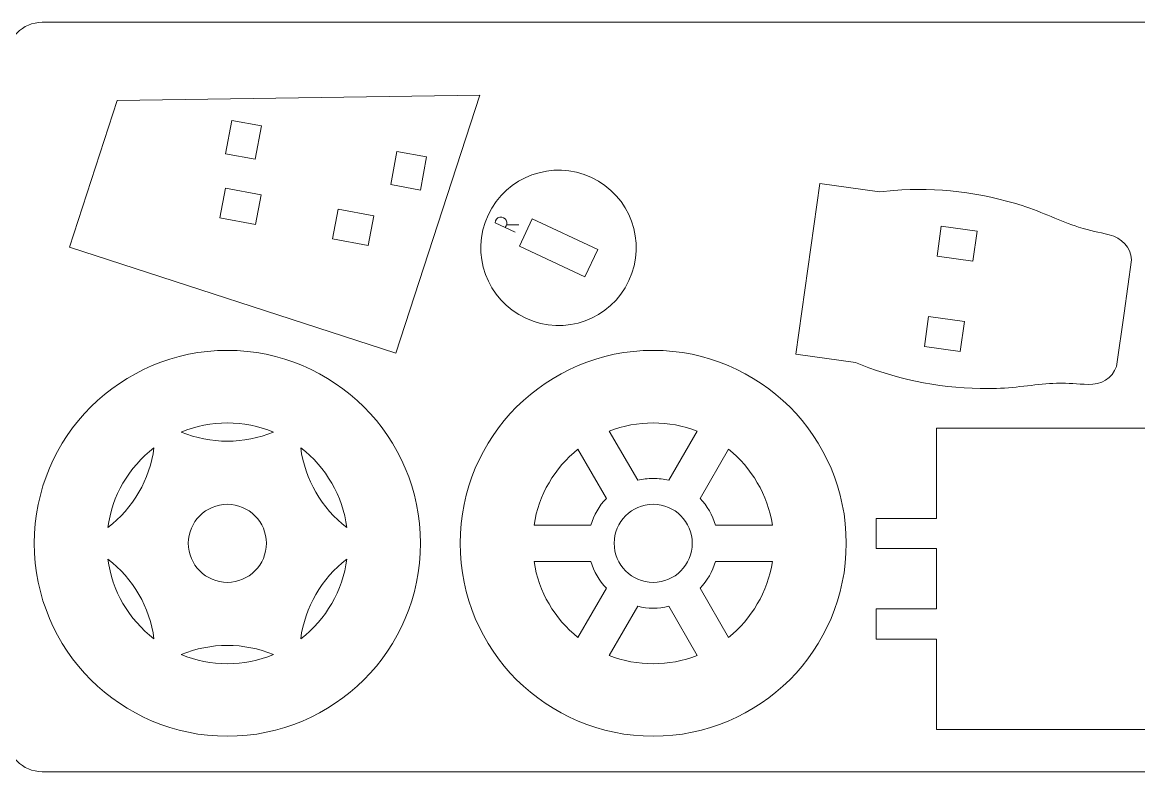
# Model space of a CAD drawing. Header units: centimetres. Extents: x -49.5 to 49.5, y -14.6 to 14.6.
# Drawn here: x 7.89 to 17.33, y -14.21 to -7.87 of the extents above; entities that cross this region are included whole.
import ezdxf

# ---------------------------------------------------------------- set-up
doc = ezdxf.new("R2010")
doc.units = ezdxf.units.CM
doc.header["$MEASUREMENT"] = 0
doc.layers.add('Camada 1', color=7, linetype='Continuous')

msp = doc.modelspace()

# ---------------------------------------------------------------- linework, layer by layer
at = {"layer": 'Camada 1', "color": 6, "lineweight": 9}
msp.add_open_spline([(8.0574, -7.86656), (8.0574, -7.86656), (26.4574, -7.86656), (26.4574, -7.86656), (26.4574, -7.86656), (26.6224, -7.86656), (26.7574, -8.00157), (26.7574, -8.16656), (26.7574, -8.16656), (26.7574, -8.16656), (26.7574, -13.90707), (26.7574, -13.90707), (26.7574, -13.90707), (26.7574, -14.07206), (26.6224, -14.20706), (26.4574, -14.20706), (26.4574, -14.20706), (26.4574, -14.20706), (8.0574, -14.20706), (8.0574, -14.20706), (8.0574, -14.20706), (7.8924, -14.20706), (7.7574, -14.07206), (7.7574, -13.90707), (7.7574, -13.90707), (7.7574, -13.90707), (7.7574, -8.16656), (7.7574, -8.16656), (7.7574, -8.16656), (7.7574, -8.00157), (7.8924, -7.86656), (8.0574, -7.86656)], degree=3, knots=[0, 0, 0, 0, 0.1111111, 0.1111111, 0.1111111, 0.1111111, 0.2222222, 0.2222222, 0.2222222, 0.2222222, 0.3333333, 0.3333333, 0.3333333, 0.3333333, 0.4444444, 0.4444444, 0.4444444, 0.4444444, 0.5555556, 0.5555556, 0.5555556, 0.5555556, 0.6666667, 0.6666667, 0.6666667, 0.6666667, 0.7777778, 0.7777778, 0.7777778, 0.7777778, 1, 1, 1, 1], dxfattribs=at)
at = {"layer": 'Camada 1', "color": 250, "lineweight": 9}
for points, knots in [([(11.04799, -10.66631), (11.04799, -10.66631), (11.75728, -8.48333), (11.75728, -8.48333), (11.75728, -8.48333), (11.75728, -8.48333), (8.69226, -8.52801), (8.69226, -8.52801), (8.69226, -8.52801), (8.69226, -8.52801), (8.28878, -9.76979), (8.28878, -9.76979), (8.28878, -9.76979), (8.28878, -9.76979), (11.04799, -10.66631), (11.04799, -10.66631)], [0, 0, 0, 0, 0.2, 0.2, 0.2, 0.2, 0.4, 0.4, 0.4, 0.4, 0.6, 0.6, 0.6, 0.6, 1, 1, 1, 1]), ([(11.82763, -9.49718), (11.98097, -9.16835), (12.37185, -9.02608), (12.70067, -9.17942), (12.70067, -9.17942), (13.0295, -9.33275), (13.17177, -9.72363), (13.01843, -10.05245), (13.01843, -10.05245), (12.8651, -10.38128), (12.47422, -10.52355), (12.14539, -10.37021), (12.14539, -10.37021), (11.81657, -10.21688), (11.6743, -9.826), (11.82763, -9.49718)], [0, 0, 0, 0, 0.2, 0.2, 0.2, 0.2, 0.4, 0.4, 0.4, 0.4, 0.6, 0.6, 0.6, 0.6, 1, 1, 1, 1]), ([(14.52989, -9.95139), (14.52989, -9.95139), (14.63136, -9.22942), (14.63136, -9.22942), (14.63136, -9.22942), (14.63136, -9.22942), (15.13645, -9.30041), (15.13645, -9.30041), (15.13645, -9.30041), (15.13645, -9.30041), (15.25795, -9.28857), (15.25795, -9.28857), (15.25795, -9.28857), (15.62039, -9.26113), (15.99614, -9.30573), (16.34211, -9.41722), (16.34211, -9.41722), (16.51822, -9.47397), (16.66324, -9.54969), (16.81959, -9.59954), (16.81959, -9.59954), (16.92587, -9.63342), (16.98254, -9.6401), (17.07882, -9.66389), (17.07882, -9.66389), (17.18578, -9.69034), (17.26053, -9.76839), (17.26615, -9.8765), (17.26615, -9.8765), (17.26615, -9.8765), (17.205, -10.32735), (17.205, -10.32735), (17.205, -10.32735), (17.205, -10.32735), (17.13951, -10.7776), (17.13951, -10.7776), (17.13951, -10.7776), (17.1043, -10.87996), (17.01094, -10.93441), (16.90082, -10.93033), (16.90082, -10.93033), (16.80174, -10.92666), (16.74541, -10.91748), (16.63391, -10.92075), (16.63391, -10.92075), (16.46987, -10.92556), (16.30961, -10.9584), (16.12467, -10.96439), (16.12467, -10.96439), (15.76137, -10.97619), (15.38789, -10.91549), (15.04705, -10.78922), (15.04705, -10.78922), (15.04705, -10.78922), (14.93352, -10.74437), (14.93352, -10.74437), (14.93352, -10.74437), (14.93352, -10.74437), (14.42844, -10.67336), (14.42844, -10.67336), (14.42844, -10.67336), (14.42844, -10.67336), (14.52989, -9.95139), (14.52989, -9.95139)], [0, 0, 0, 0, 0.0588235, 0.0588235, 0.0588235, 0.0588235, 0.1176471, 0.1176471, 0.1176471, 0.1176471, 0.1764706, 0.1764706, 0.1764706, 0.1764706, 0.2352941, 0.2352941, 0.2352941, 0.2352941, 0.2941176, 0.2941176, 0.2941176, 0.2941176, 0.3529412, 0.3529412, 0.3529412, 0.3529412, 0.4117647, 0.4117647, 0.4117647, 0.4117647, 0.4705882, 0.4705882, 0.4705882, 0.4705882, 0.5294118, 0.5294118, 0.5294118, 0.5294118, 0.5882353, 0.5882353, 0.5882353, 0.5882353, 0.6470588, 0.6470588, 0.6470588, 0.6470588, 0.7058824, 0.7058824, 0.7058824, 0.7058824, 0.7647059, 0.7647059, 0.7647059, 0.7647059, 0.8235294, 0.8235294, 0.8235294, 0.8235294, 0.8823529, 0.8823529, 0.8823529, 0.8823529, 1, 1, 1, 1]), ([(9.62303, -10.64259), (10.52449, -10.64259), (11.25527, -11.37336), (11.25527, -12.27482), (11.25527, -12.27482), (11.25527, -13.17628), (10.52449, -13.90705), (9.62303, -13.90705), (9.62303, -13.90705), (8.72157, -13.90705), (7.9908, -13.17628), (7.9908, -12.27482), (7.9908, -12.27482), (7.9908, -11.37336), (8.72157, -10.64259), (9.62303, -10.64259)], [0, 0, 0, 0, 0.2, 0.2, 0.2, 0.2, 0.4, 0.4, 0.4, 0.4, 0.6, 0.6, 0.6, 0.6, 1, 1, 1, 1]), ([(13.22303, -10.64258), (14.12449, -10.64258), (14.85527, -11.37336), (14.85527, -12.27483), (14.85527, -12.27483), (14.85527, -13.17628), (14.12449, -13.90705), (13.22303, -13.90705), (13.22303, -13.90705), (12.32157, -13.90705), (11.5908, -13.17628), (11.5908, -12.27483), (11.5908, -12.27483), (11.5908, -11.37336), (12.32157, -10.64258), (13.22303, -10.64258)], [0, 0, 0, 0, 0.2, 0.2, 0.2, 0.2, 0.4, 0.4, 0.4, 0.4, 0.6, 0.6, 0.6, 0.6, 1, 1, 1, 1]), ([(15.10684, -12.06475), (15.10684, -12.06475), (15.10684, -12.31978), (15.10684, -12.31978), (15.10684, -12.31978), (15.10684, -12.31978), (15.61691, -12.31978), (15.61691, -12.31978), (15.61691, -12.31978), (15.61691, -12.31978), (15.61691, -12.82985), (15.61691, -12.82985), (15.61691, -12.82985), (15.61691, -12.82985), (15.10684, -12.82985), (15.10684, -12.82985), (15.10684, -12.82985), (15.10684, -12.82985), (15.10684, -13.08488), (15.10684, -13.08488), (15.10684, -13.08488), (15.10684, -13.08488), (15.61691, -13.08488), (15.61691, -13.08488), (15.61691, -13.08488), (15.61691, -13.08488), (15.61691, -13.84998), (15.61691, -13.84998), (15.61691, -13.84998), (15.61691, -13.84998), (17.93922, -13.84998), (17.93922, -13.84998), (17.93922, -13.84998), (17.93922, -13.84998), (17.93922, -13.2775), (17.93922, -13.2775), (17.93922, -13.2775), (17.93922, -13.2775), (17.81141, -13.2775), (17.81141, -13.2775), (17.81141, -13.2775), (17.81141, -13.2775), (17.81141, -13.02246), (17.81141, -13.02246), (17.81141, -13.02246), (17.81141, -13.02246), (17.93922, -13.02246), (17.93922, -13.02246), (17.93922, -13.02246), (17.93922, -13.02246), (17.93922, -12.12717), (17.93922, -12.12717), (17.93922, -12.12717), (17.93922, -12.12717), (17.81141, -12.12717), (17.81141, -12.12717), (17.81141, -12.12717), (17.81141, -12.12717), (17.81141, -11.87213), (17.81141, -11.87213), (17.81141, -11.87213), (17.81141, -11.87213), (17.93922, -11.87213), (17.93922, -11.87213), (17.93922, -11.87213), (17.93922, -11.87213), (17.93922, -11.29964), (17.93922, -11.29964), (17.93922, -11.29964), (17.93922, -11.29964), (15.61691, -11.29964), (15.61691, -11.29964), (15.61691, -11.29964), (15.61691, -11.29964), (15.61691, -12.06475), (15.61691, -12.06475), (15.61691, -12.06475), (15.61691, -12.06475), (15.10684, -12.06475), (15.10684, -12.06475)], [0, 0, 0, 0, 0.047619, 0.047619, 0.047619, 0.047619, 0.0952381, 0.0952381, 0.0952381, 0.0952381, 0.1428571, 0.1428571, 0.1428571, 0.1428571, 0.1904762, 0.1904762, 0.1904762, 0.1904762, 0.2380952, 0.2380952, 0.2380952, 0.2380952, 0.2857143, 0.2857143, 0.2857143, 0.2857143, 0.3333333, 0.3333333, 0.3333333, 0.3333333, 0.3809524, 0.3809524, 0.3809524, 0.3809524, 0.4285714, 0.4285714, 0.4285714, 0.4285714, 0.4761905, 0.4761905, 0.4761905, 0.4761905, 0.5238095, 0.5238095, 0.5238095, 0.5238095, 0.5714286, 0.5714286, 0.5714286, 0.5714286, 0.6190476, 0.6190476, 0.6190476, 0.6190476, 0.6666667, 0.6666667, 0.6666667, 0.6666667, 0.7142857, 0.7142857, 0.7142857, 0.7142857, 0.7619048, 0.7619048, 0.7619048, 0.7619048, 0.8095238, 0.8095238, 0.8095238, 0.8095238, 0.8571429, 0.8571429, 0.8571429, 0.8571429, 0.9047619, 0.9047619, 0.9047619, 0.9047619, 1, 1, 1, 1])]:
    msp.add_open_spline(points, degree=3, knots=knots, dxfattribs=at)
at = {"layer": 'Camada 1', "color": 114, "lineweight": 9}
for points, knots in [([(9.9109, -8.74372), (9.9109, -8.74372), (9.66013, -8.69725), (9.66013, -8.69725), (9.66013, -8.69725), (9.66013, -8.69725), (9.60809, -8.97811), (9.60809, -8.97811), (9.60809, -8.97811), (9.60809, -8.97811), (9.85885, -9.02457), (9.85885, -9.02457), (9.85885, -9.02457), (9.85885, -9.02457), (9.9109, -8.74372), (9.9109, -8.74372)], [0, 0, 0, 0, 0.2, 0.2, 0.2, 0.2, 0.4, 0.4, 0.4, 0.4, 0.6, 0.6, 0.6, 0.6, 1, 1, 1, 1]), ([(11.05623, -8.95844), (11.05623, -8.95844), (11.00417, -9.23931), (11.00417, -9.23931), (11.00417, -9.23931), (11.00417, -9.23931), (11.25494, -9.28576), (11.25494, -9.28576), (11.25494, -9.28576), (11.25494, -9.28576), (11.30699, -9.00492), (11.30699, -9.00492), (11.30699, -9.00492), (11.30699, -9.00492), (11.05623, -8.95844), (11.05623, -8.95844)], [0, 0, 0, 0, 0.2, 0.2, 0.2, 0.2, 0.4, 0.4, 0.4, 0.4, 0.6, 0.6, 0.6, 0.6, 1, 1, 1, 1]), ([(9.56007, -9.52153), (9.56007, -9.52153), (9.60655, -9.27076), (9.60655, -9.27076), (9.60655, -9.27076), (9.60655, -9.27076), (9.90747, -9.32653), (9.90747, -9.32653), (9.90747, -9.32653), (9.90747, -9.32653), (9.86098, -9.5773), (9.86098, -9.5773), (9.86098, -9.5773), (9.86098, -9.5773), (9.56007, -9.52153), (9.56007, -9.52153)], [0, 0, 0, 0, 0.2, 0.2, 0.2, 0.2, 0.4, 0.4, 0.4, 0.4, 0.6, 0.6, 0.6, 0.6, 1, 1, 1, 1]), ([(10.55944, -9.44738), (10.55944, -9.44738), (10.51299, -9.69814), (10.51299, -9.69814), (10.51299, -9.69814), (10.51299, -9.69814), (10.8139, -9.75391), (10.8139, -9.75391), (10.8139, -9.75391), (10.8139, -9.75391), (10.86037, -9.50314), (10.86037, -9.50314), (10.86037, -9.50314), (10.86037, -9.50314), (10.55944, -9.44738), (10.55944, -9.44738)], [0, 0, 0, 0, 0.2, 0.2, 0.2, 0.2, 0.4, 0.4, 0.4, 0.4, 0.6, 0.6, 0.6, 0.6, 1, 1, 1, 1]), ([(12.09187, -9.76105), (12.09187, -9.76105), (12.19962, -9.52998), (12.19962, -9.52998), (12.19962, -9.52998), (12.19962, -9.52998), (12.75419, -9.78858), (12.75419, -9.78858), (12.75419, -9.78858), (12.75419, -9.78858), (12.64644, -10.01965), (12.64644, -10.01965), (12.64644, -10.01965), (12.64644, -10.01965), (12.09187, -9.76105), (12.09187, -9.76105)], [0, 0, 0, 0, 0.2, 0.2, 0.2, 0.2, 0.4, 0.4, 0.4, 0.4, 0.6, 0.6, 0.6, 0.6, 1, 1, 1, 1]), ([(15.96159, -9.63398), (15.96159, -9.63398), (15.9261, -9.88654), (15.9261, -9.88654), (15.9261, -9.88654), (15.9261, -9.88654), (15.62304, -9.84395), (15.62304, -9.84395), (15.62304, -9.84395), (15.62304, -9.84395), (15.65854, -9.59139), (15.65854, -9.59139), (15.65854, -9.59139), (15.65854, -9.59139), (15.96159, -9.63398), (15.96159, -9.63398)], [0, 0, 0, 0, 0.2, 0.2, 0.2, 0.2, 0.4, 0.4, 0.4, 0.4, 0.6, 0.6, 0.6, 0.6, 1, 1, 1, 1]), ([(15.81864, -10.65113), (15.81864, -10.65113), (15.85413, -10.39858), (15.85413, -10.39858), (15.85413, -10.39858), (15.85413, -10.39858), (15.55108, -10.35599), (15.55108, -10.35599), (15.55108, -10.35599), (15.55108, -10.35599), (15.51559, -10.60853), (15.51559, -10.60853), (15.51559, -10.60853), (15.51559, -10.60853), (15.81864, -10.65113), (15.81864, -10.65113)], [0, 0, 0, 0, 0.2, 0.2, 0.2, 0.2, 0.4, 0.4, 0.4, 0.4, 0.6, 0.6, 0.6, 0.6, 1, 1, 1, 1]), ([(10.01291, -11.33354), (9.76327, -11.23014), (9.48277, -11.23014), (9.23313, -11.33354), (9.23313, -11.33354), (9.48277, -11.43693), (9.76327, -11.43693), (10.01291, -11.33354)], [0, 0, 0, 0, 0.3333333, 0.3333333, 0.3333333, 0.3333333, 1, 1, 1, 1]), ([(13.22303, -11.72596), (13.26821, -11.72596), (13.31209, -11.73147), (13.3541, -11.74175), (13.3541, -11.74175), (13.3541, -11.74175), (13.59427, -11.32576), (13.59427, -11.32576), (13.59427, -11.32576), (13.35653, -11.23269), (13.08952, -11.23265), (12.85179, -11.32576), (12.85179, -11.32576), (12.85179, -11.32576), (13.09196, -11.74175), (13.09196, -11.74175), (13.09196, -11.74175), (13.13397, -11.73147), (13.17785, -11.72596), (13.22303, -11.72596)], [0, 0, 0, 0, 0.1666667, 0.1666667, 0.1666667, 0.1666667, 0.3333333, 0.3333333, 0.3333333, 0.3333333, 0.5, 0.5, 0.5, 0.5, 0.6666667, 0.6666667, 0.6666667, 0.6666667, 1, 1, 1, 1]), ([(9.00281, -11.46652), (8.78844, -11.63101), (8.64818, -11.87391), (8.61291, -12.14182), (8.61291, -12.14182), (8.82728, -11.97732), (8.96753, -11.73441), (9.00281, -11.46652)], [0, 0, 0, 0, 0.3333333, 0.3333333, 0.3333333, 0.3333333, 1, 1, 1, 1]), ([(10.63314, -12.14183), (10.59788, -11.87394), (10.45763, -11.63101), (10.24326, -11.46652), (10.24326, -11.46652), (10.27853, -11.73441), (10.41878, -11.97732), (10.63314, -12.14183)], [0, 0, 0, 0, 0.3333333, 0.3333333, 0.3333333, 0.3333333, 1, 1, 1, 1]), ([(12.69583, -12.12178), (12.72082, -12.03548), (12.76642, -11.95795), (12.82697, -11.89486), (12.82697, -11.89486), (12.82697, -11.89486), (12.5869, -11.47903), (12.5869, -11.47903), (12.5869, -11.47903), (12.39133, -11.63558), (12.25468, -11.86267), (12.21565, -12.12178), (12.21565, -12.12178), (12.21565, -12.12178), (12.69583, -12.12178), (12.69583, -12.12178)], [0, 0, 0, 0, 0.2, 0.2, 0.2, 0.2, 0.4, 0.4, 0.4, 0.4, 0.6, 0.6, 0.6, 0.6, 1, 1, 1, 1]), ([(13.61909, -11.89486), (13.67964, -11.95794), (13.72524, -12.03548), (13.75024, -12.12178), (13.75024, -12.12178), (13.75024, -12.12178), (14.23043, -12.12178), (14.23043, -12.12178), (14.23043, -12.12178), (14.19139, -11.86267), (14.05475, -11.63555), (13.85917, -11.47903), (13.85917, -11.47903), (13.85917, -11.47903), (13.61909, -11.89486), (13.61909, -11.89486)], [0, 0, 0, 0, 0.2, 0.2, 0.2, 0.2, 0.4, 0.4, 0.4, 0.4, 0.6, 0.6, 0.6, 0.6, 1, 1, 1, 1]), ([(9.62303, -11.94468), (9.4407, -11.94468), (9.2929, -12.09248), (9.2929, -12.27482), (9.2929, -12.27482), (9.2929, -12.45714), (9.4407, -12.60494), (9.62303, -12.60494), (9.62303, -12.60494), (9.80536, -12.60494), (9.95316, -12.45714), (9.95316, -12.27482), (9.95316, -12.27482), (9.95316, -12.09248), (9.80536, -11.94468), (9.62303, -11.94468)], [0, 0, 0, 0, 0.2, 0.2, 0.2, 0.2, 0.4, 0.4, 0.4, 0.4, 0.6, 0.6, 0.6, 0.6, 1, 1, 1, 1]), ([(13.22303, -11.94468), (13.40536, -11.94468), (13.55316, -12.09248), (13.55316, -12.27481), (13.55316, -12.27481), (13.55316, -12.45714), (13.40536, -12.60493), (13.22303, -12.60493), (13.22303, -12.60493), (13.0407, -12.60493), (12.8929, -12.45714), (12.8929, -12.27481), (12.8929, -12.27481), (12.8929, -12.09248), (13.0407, -11.94468), (13.22303, -11.94468)], [0, 0, 0, 0, 0.2, 0.2, 0.2, 0.2, 0.4, 0.4, 0.4, 0.4, 0.6, 0.6, 0.6, 0.6, 1, 1, 1, 1]), ([(8.61292, -12.4078), (8.64818, -12.67569), (8.78842, -12.91862), (9.00279, -13.0831), (9.00279, -13.0831), (8.96752, -12.81522), (8.82727, -12.57229), (8.61292, -12.4078)], [0, 0, 0, 0, 0.3333333, 0.3333333, 0.3333333, 0.3333333, 1, 1, 1, 1]), ([(10.24325, -13.0831), (10.45763, -12.91862), (10.59788, -12.6757), (10.63315, -12.40781), (10.63315, -12.40781), (10.41879, -12.57229), (10.27854, -12.81522), (10.24325, -13.0831)], [0, 0, 0, 0, 0.3333333, 0.3333333, 0.3333333, 0.3333333, 1, 1, 1, 1]), ([(12.82697, -12.65476), (12.76642, -12.59166), (12.72082, -12.51413), (12.69583, -12.42783), (12.69583, -12.42783), (12.69583, -12.42783), (12.21565, -12.42783), (12.21565, -12.42783), (12.21565, -12.42783), (12.25469, -12.68693), (12.39132, -12.91405), (12.5869, -13.07058), (12.5869, -13.07058), (12.5869, -13.07058), (12.82697, -12.65476), (12.82697, -12.65476)], [0, 0, 0, 0, 0.2, 0.2, 0.2, 0.2, 0.4, 0.4, 0.4, 0.4, 0.6, 0.6, 0.6, 0.6, 1, 1, 1, 1]), ([(13.75024, -12.42783), (13.72524, -12.51413), (13.67963, -12.59166), (13.61909, -12.65476), (13.61909, -12.65476), (13.61909, -12.65476), (13.85917, -13.0706), (13.85917, -13.0706), (13.85917, -13.0706), (14.05475, -12.91405), (14.1914, -12.68694), (14.23043, -12.42783), (14.23043, -12.42783), (14.23043, -12.42783), (13.75024, -12.42783), (13.75024, -12.42783)], [0, 0, 0, 0, 0.2, 0.2, 0.2, 0.2, 0.4, 0.4, 0.4, 0.4, 0.6, 0.6, 0.6, 0.6, 1, 1, 1, 1]), ([(13.3541, -12.80787), (13.26812, -12.82892), (13.17794, -12.82892), (13.09196, -12.80787), (13.09196, -12.80787), (13.09196, -12.80787), (12.85179, -13.22386), (12.85179, -13.22386), (12.85179, -13.22386), (13.08955, -13.31695), (13.3565, -13.31694), (13.59427, -13.22386), (13.59427, -13.22386), (13.59427, -13.22386), (13.3541, -12.80787), (13.3541, -12.80787)], [0, 0, 0, 0, 0.2, 0.2, 0.2, 0.2, 0.4, 0.4, 0.4, 0.4, 0.6, 0.6, 0.6, 0.6, 1, 1, 1, 1]), ([(9.23314, -13.21609), (9.48277, -13.3195), (9.76328, -13.31951), (10.01291, -13.2161), (10.01291, -13.2161), (9.76328, -13.1127), (9.48278, -13.1127), (9.23314, -13.21609)], [0, 0, 0, 0, 0.3333333, 0.3333333, 0.3333333, 0.3333333, 1, 1, 1, 1])]:
    msp.add_open_spline(points, degree=3, knots=knots, dxfattribs=at)
at = {"layer": 'Camada 1', "color": 5, "lineweight": 9}
msp.add_open_spline([(12.05688, -9.64215), (12.05688, -9.64215), (11.88603, -9.56248), (11.88603, -9.56248), (11.88603, -9.56248), (11.88747, -9.53987), (11.90376, -9.52098), (11.9259, -9.51622), (11.9259, -9.51622), (11.94805, -9.51148), (11.97066, -9.52202), (11.98126, -9.54203), (11.98126, -9.54203), (11.99185, -9.56206), (11.98785, -9.58668), (11.97145, -9.60232)], degree=3, knots=[0, 0, 0, 0, 0.2, 0.2, 0.2, 0.2, 0.4, 0.4, 0.4, 0.4, 0.6, 0.6, 0.6, 0.6, 1, 1, 1, 1], dxfattribs=at)
msp.add_open_spline([(12.08606, -9.57959), (12.08606, -9.57959), (11.98517, -9.57966), (11.98517, -9.57966)], degree=3, dxfattribs=at)

doc.saveas('drawing.dxf')
